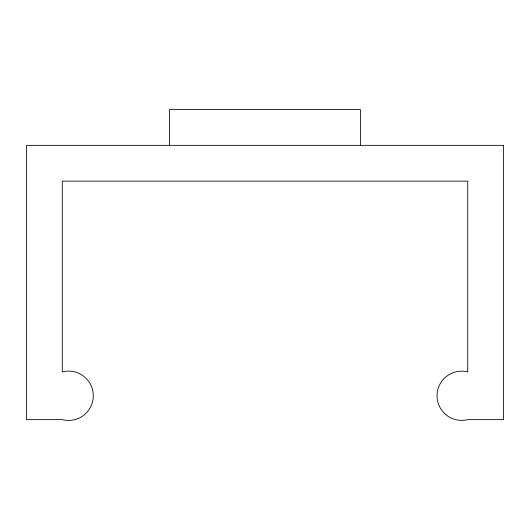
<?xml version="1.0" encoding="UTF-8"?>
<svg xmlns="http://www.w3.org/2000/svg" width="530" height="530" viewBox="0 0 530 530"><rect width="100%" height="100%" fill="white"/><g stroke="black" fill="none" stroke-linecap="round" stroke-linejoin="round"><path stroke-width="0.79" d="M360.4 145.352L360.4 109.578L169.6 109.578L169.6 145.352M503.5 145.352L26.5 145.352L26.5 419.627L62.275 419.627A24.678 24.678 0 0 0 93.28 395.777A24.678 24.678 0 0 0 62.275 371.927L62.275 181.127L467.725 181.127L467.725 371.927A24.612 24.612 0 0 0 437.045 395.777A24.612 24.612 0 0 0 467.725 419.627L503.5 419.627L503.5 145.352"/></g></svg>
